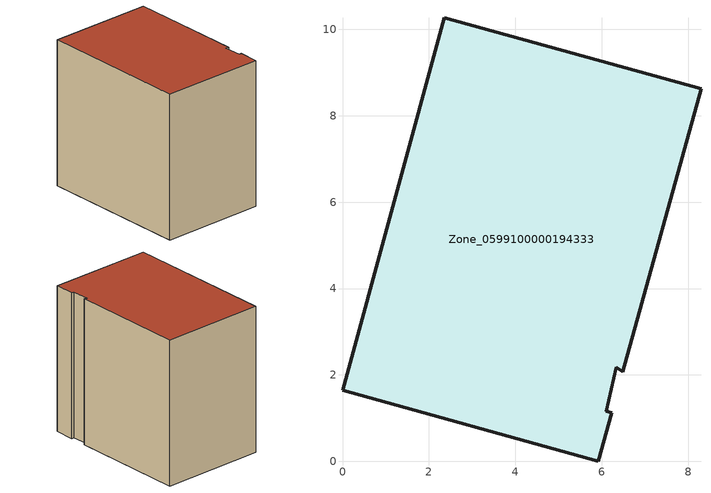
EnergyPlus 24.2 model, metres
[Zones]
Zone_0599100000194333
 floor ground (C_G): 6.23,1.13 5.92,0 0,1.64 2.36,10.27 8.3,8.62 6.49,2.07 6.34,2.18 6.11,1.16 z0
 wall outside (C_F): 8.3,8.62 2.36,10.27 0,1.64 5.92,0 6.23,1.13 6.11,1.16 6.34,2.18 6.49,2.07 8.3,8.62 z0:8.63
 roof outside (C_R): 5.92,0 6.23,1.13 6.11,1.16 6.34,2.18 6.49,2.07 8.3,8.62 2.36,10.27 0,1.64 z8.63
[BUILDING]
Pand.0599100000194333: North Axis=0; Terrain=City; Loads Convergence Tolerance Value=0.04; Temperature Convergence Tolerance Value=0.4; Solar Distribution=FullExterior; Maximum Number of Warmup Days=25; Minimum Number of Warmup Days=1
[Site:Location]
Rotterdam.The.Hague.AP_ZH_NLD Design_Conditions: Latitude=51.96; Longitude=4.45; Time Zone=1; Elevation=-4.5
[SITE:GROUNDTEMPERATURE:BUILDINGSURFACE]
18, 18, 18, 18, 18, 18, 18, 18, 18, 18, 18, 18
[MATERIAL] Thermal Absorptance=0.9; Solar Absorptance=0.7; Visible Absorptance=0.7
Name | Roughness | Thickness | Conductivity | Density | Specific Heat
G.TC.1975-1991 | MediumSmooth | 0.15 | 0.288461 | 540 | 1210
F.TC.1975-1991 | Rough | 0.3 | 0.230769 | 1920 | 840
R.TC.1975-1991 | MediumRough | 0.2 | 0.153846 | 1500 | 1000
[CONSTRUCTION]
C_G: G.TC.1975-1991
C_F: F.TC.1975-1991
C_R: R.TC.1975-1991
[ZONE]
Zone_0599100000194333: Type=1; Multiplier=1; Ceiling Height=Autocalculate; Volume=Autocalculate; Floor Area=autocalculate; Part of Total Floor Area=Yes
[ZONEINFILTRATION:DESIGNFLOWRATE]
Infil_Zone_0599100000194333: Zone or ZoneList or Space or SpaceList=Zone_0599100000194333; Schedule=AlwaysOn; Design Flow Rate Calculation Method=Flow/Area; Flow Rate per Floor Area=0.003; Constant Term Coefficient=1; Temperature Term Coefficient=0; Velocity Term Coefficient=0; Velocity Squared Term Coefficient=0
[HVACTEMPLATE:ZONE:IDEALLOADSAIRSYSTEM]
Zone_0599100000194333: Maximum Heating Supply Air Temperature=50; Minimum Cooling Supply Air Temperature=13; Maximum Heating Supply Air Humidity Ratio=0.0156; Minimum Cooling Supply Air Humidity Ratio=0.0077; Heating Limit=NoLimit; Cooling Limit=NoLimit; Dehumidification Control Type=ConstantSensibleHeatRatio; Cooling Sensible Heat Ratio=0.7; Dehumidification Setpoint=60; Humidification Control Type=None; Humidification Setpoint=30; Outdoor Air Method=None; Outdoor Air Flow Rate per Person=0.00944; Outdoor Air Flow Rate per Zone Floor Area=0; Outdoor Air Flow Rate per Zone=0; Demand Controlled Ventilation Type=None; Outdoor Air Economizer Type=NoEconomizer; Heat Recovery Type=None; Sensible Heat Recovery Effectiveness=0.7; Latent Heat Recovery Effectiveness=0.65
[ZONECONTROL:THERMOSTAT]
ThermostatControl_Zone_0599100000194333: Zone or ZoneList=Zone_0599100000194333; Control Type Schedule=DualSetpointControlType; Control 1=Thermostat_Zone_0599100000194333; Temperature Difference Between Cutout And Setpoint=0
[THERMOSTATSETPOINT:DUALSETPOINT]
Thermostat_Zone_0599100000194333: Heating Setpoint Temperature Schedule=HeatingSetpoint_Zone_0599100000194333; Cooling Setpoint Temperature Schedule=CoolingSetpoint_Zone_0599100000194333
[SCHEDULE:COMPACT]
HeatingSetpoint_Zone_0599100000194333: Through: 12/31, For: AllDays, Until: 24:00, 21
CoolingSetpoint_Zone_0599100000194333: Through: 12/31, For: AllDays, Until: 24:00, 24
DualSetpointControlType: Through: 12/31, For: AllDays, Until: 24:00, 4
AlwaysOn: Through: 12/31, For: AllDays, Until: 24:00, 1
